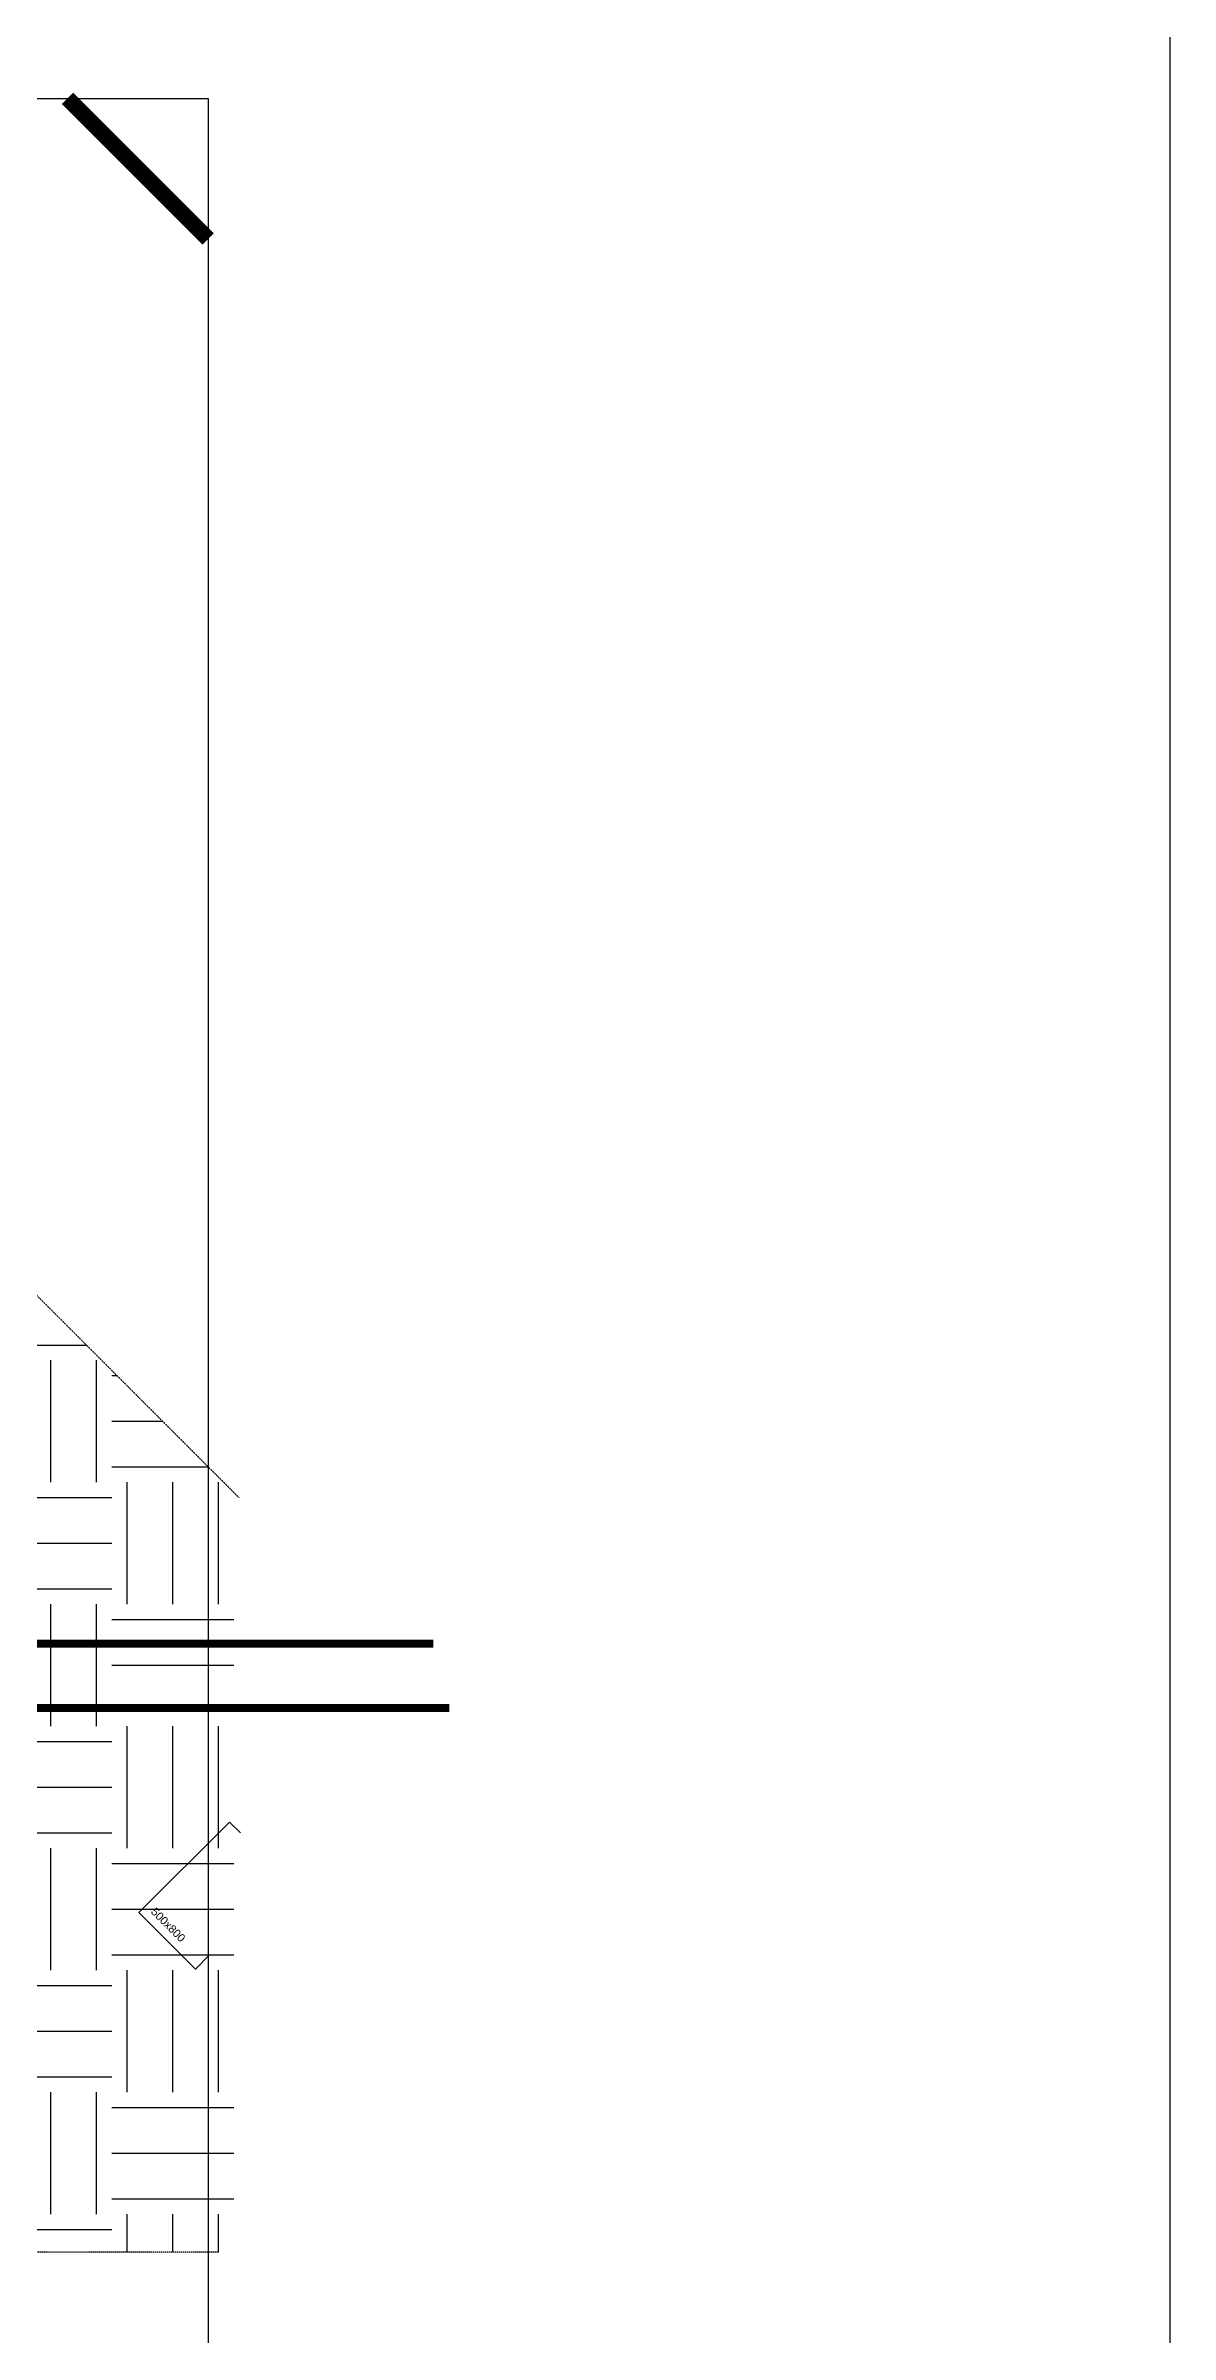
# Model space of a CAD drawing. Header units: millimetres. Extents: x 43843 to 1069877, y 60576 to 148433.
# Drawn here: x 509927 to 516951, y 118998 to 133295 of the extents above; entities that cross this region are included whole.
import ezdxf

# ---------------------------------------------------------------- set-up
doc = ezdxf.new("R2010")
doc.units = ezdxf.units.MM
for name, pattern in [('H', [1.3, 0.8, -0.5]), ('HID', [2.5, 1.5, -1]), ('HIDDEN', [0.375, 0.25, -0.125])]:
    doc.linetypes.add(name, pattern=pattern)
for name, color, linetype in [('-S_REBAR-BOT', 3, 'H'), ('-S_REBAR-TOP', 3, 'Continuous'), ('8', 8, 'Continuous'), ('S-FND_OUTLINE_공동주택 기초', 1, 'HID'), ('S-FND_OUTLINE_지하주차장 기초', 4, 'HID'), ('S-HAT', 252, 'Continuous'), ('XR-지하주차장$0$AA-COL', 2, 'Continuous')]:
    doc.layers.add(name, color=color, linetype=linetype)
doc.layers.add('DEFPOINT', color=142, linetype='Continuous', plot=False)
doc.styles.add('XR-지하주차장$0$Standard', font='arial.ttf')

# ---------------------------------------------------------------- blocks, each defined once
blk = doc.blocks.new('zw$9A02')
at = {"layer": 'DEFPOINT', "color": 150}
blk.add_lwpolyline([(4710, -56999), (84831, -56999), (84831, -4325), (4710, -4325)], close=True, dxfattribs=at)
blk = doc.blocks.new('zw$D357')
blk.add_lwpolyline([(-70457, 878), (0, 878), (0, -57059), (-70457, -57059)], close=True)
at = {"layer": 'S-FND_OUTLINE_공동주택 기초', "linetype": 'HIDDEN', "ltscale": 0.5, "const_width": 100}
blk.add_lwpolyline([(-878, 878), (0, 0)], dxfattribs=at)
at = {"layer": 'S-FND_OUTLINE_지하주차장 기초', "elevation": 0}
blk.add_lwpolyline([(66, -12577), (-10910, -12577), (-10910, -1577), (-6093, -1577), (193, -7863)], dxfattribs=at)
at = {"layer": 'S-HAT', "lineweight": -2}
for p, q in [((-1363, -6910), (-760, -6910)), ((-982, -7767), (-982, -7005)), ((-696, -7767), (-696, -7005)), ((-601, -7101), (-569, -7101)), ((-601, -7386), (-283, -7386)), ((-601, -7672), (2, -7672)), ((-1363, -7863), (-601, -7863)), ((-505, -8529), (-505, -7767)), ((-220, -8529), (-220, -7767)), ((66, -8529), (66, -7767)), ((-1363, -8148), (-601, -8148)), ((-1363, -8434), (-601, -8434)), ((-982, -9291), (-982, -8529)), ((-696, -9291), (-696, -8529)), ((-601, -8625), (161, -8625)), ((-601, -8910), (161, -8910)), ((-601, -9196), (161, -9196)), ((-505, -10053), (-505, -9291)), ((-220, -10053), (-220, -9291)), ((66, -10053), (66, -9291)), ((-1363, -9387), (-601, -9387)), ((-1363, -9672), (-601, -9672)), ((-1363, -9958), (-601, -9958)), ((-982, -10815), (-982, -10053)), ((-696, -10815), (-696, -10053)), ((-601, -10149), (161, -10149)), ((-601, -10434), (161, -10434)), ((-601, -10720), (161, -10720)), ((-505, -11577), (-505, -10815)), ((-220, -11577), (-220, -10815)), ((66, -11577), (66, -10815)), ((-1363, -10911), (-601, -10911)), ((-1363, -11196), (-601, -11196)), ((-1363, -11482), (-601, -11482)), ((-982, -12339), (-982, -11577)), ((-696, -12339), (-696, -11577)), ((-601, -11673), (161, -11673)), ((-601, -11958), (161, -11958)), ((-601, -12244), (161, -12244)), ((-1363, -12435), (-601, -12435)), ((-505, -12577), (-505, -12339)), ((-220, -12577), (-220, -12339)), ((66, -12577), (66, -12339))]:
    blk.add_line(p, q, dxfattribs=at)
at = {"layer": 'XR-지하주차장$0$AA-COL'}
blk.add_lwpolyline([(202, -9958), (134, -9890), (-432, -10455), (-78, -10809), (10, -10720)], dxfattribs=at)
at = {"layer": 'Defpoints', "style": 'XR-지하주차장$0$Standard'}
blk.add_text('500x800', height=50, rotation=315, dxfattribs=at).set_placement((-361, -10455))
blk = doc.blocks.new('zw$FD59')
at = {"layer": '-S_REBAR-BOT', "lineweight": -3, "ltscale": 2}
blk.add_lwpolyline([(16715, 30951, 50, 50, 0), (4299, 30951, 0, 0, 0)], format="xyseb", dxfattribs=at)
at = {"layer": '-S_REBAR-TOP', "lineweight": -3}
blk.add_lwpolyline([(16615, 31351, 50, 50, 0), (3999, 31351, 0, 0, 0)], format="xyseb", dxfattribs=at)

msp = doc.modelspace()

# ---------------------------------------------------------------- block references
at = {"xscale": 1.333333333333333, "yscale": 1.333333333333333, "zscale": 1.333333333333333}
msp.add_blockref('zw$9A02', (403842.813, 146933.143), dxfattribs=at)
msp.add_blockref('zw$FD59', (495732.55, 91960.763))
at = {"layer": '8'}
msp.add_blockref('zw$D357', (510941.011, 132088.525), dxfattribs=at)

doc.saveas('drawing.dxf')
